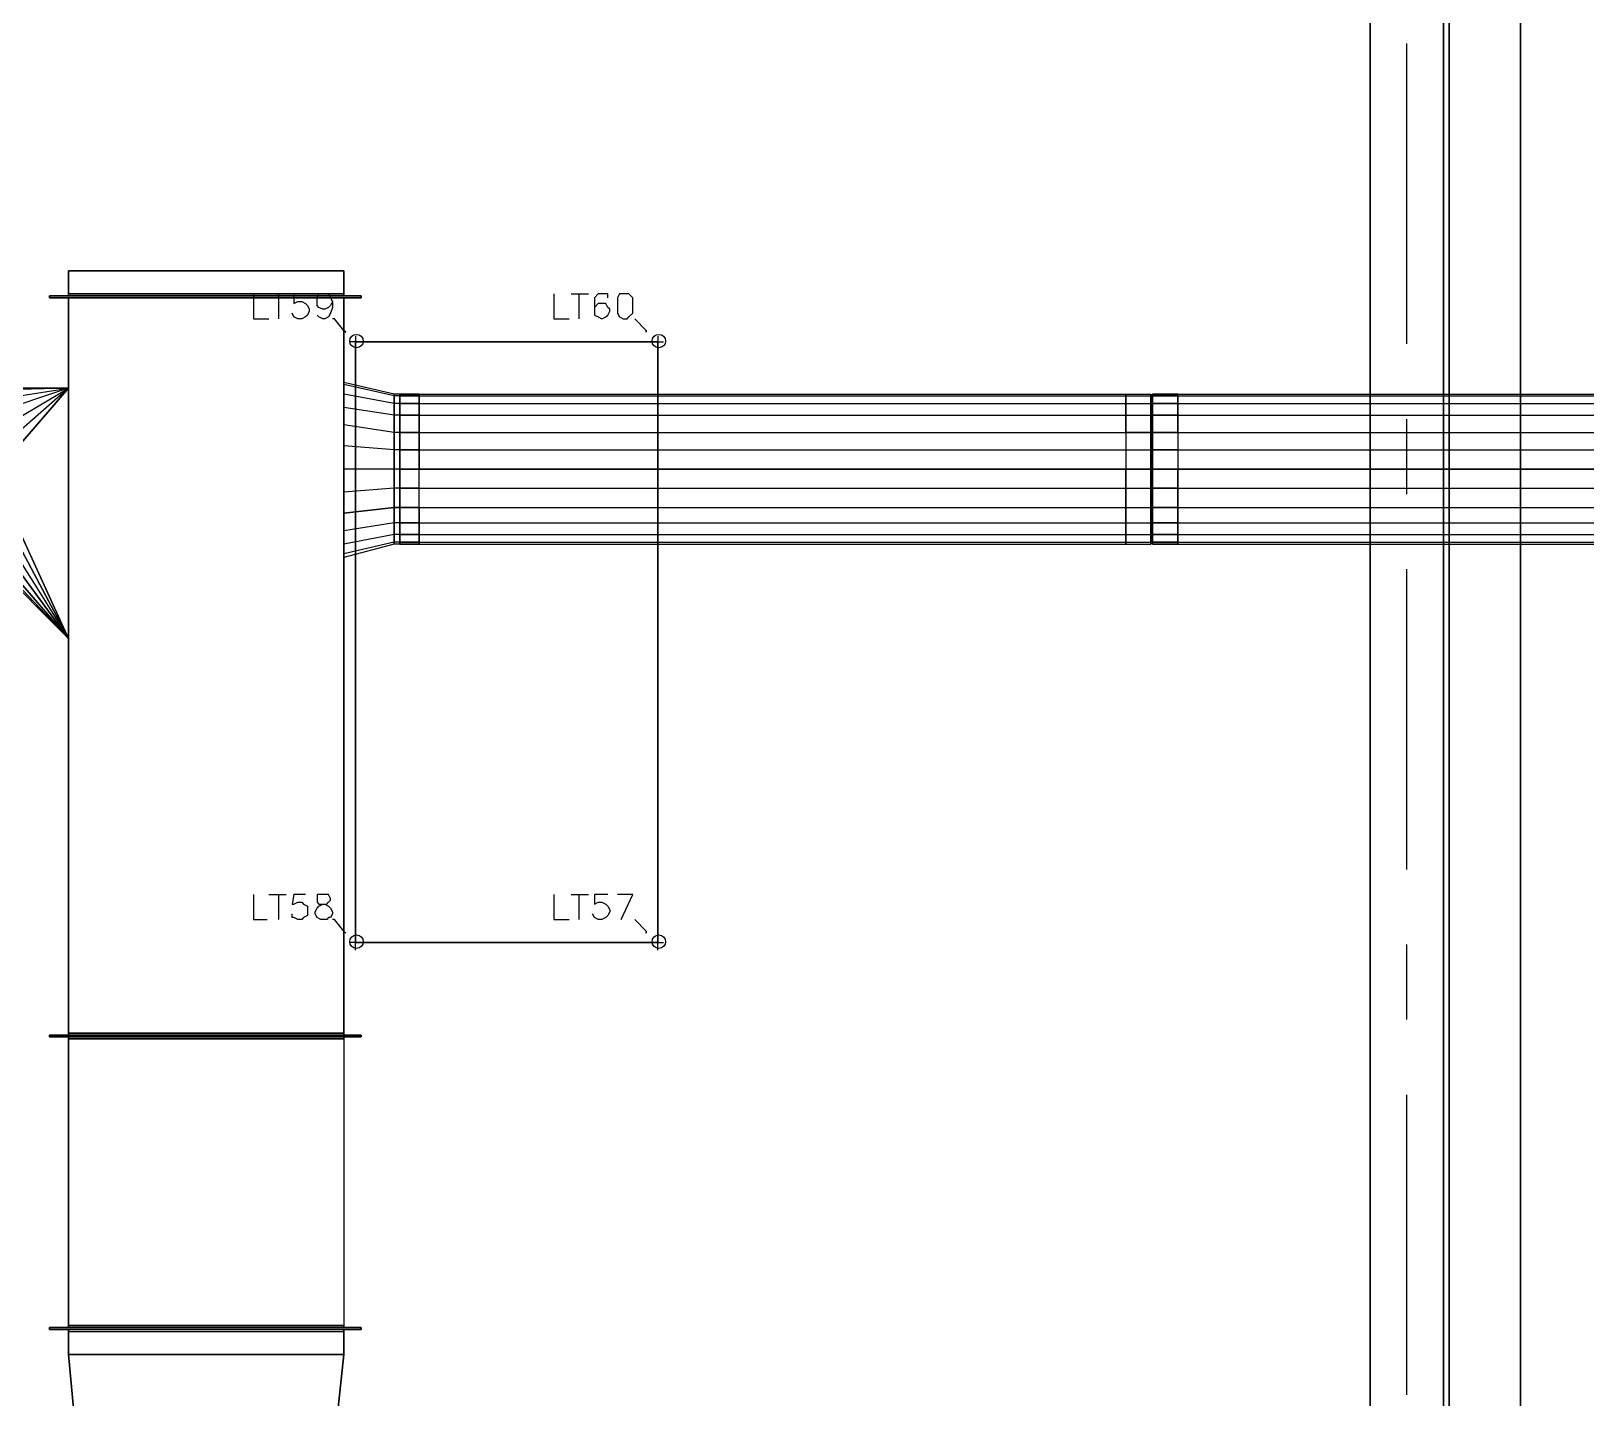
# Model space of a CAD drawing. Header units: metres. Extents: x 114 to 218, y 8 to 180.
# Drawn here: x 154.49 to 166.91, y 126.26 to 137.18 of the extents above; entities that cross this region are included whole.
import ezdxf

# ---------------------------------------------------------------- set-up
doc = ezdxf.new("R2010")
doc.units = ezdxf.units.M
doc.header["$MEASUREMENT"] = 0
for name, color, linetype in [('A_GRID', 7, 'Continuous'), ('E-LIGHT', 7, 'Continuous'), ('E-LIGHT-CLRANCE', 7, 'Continuous'), ('E-TFP-LIGHT', 7, 'Continuous'), ('M-SA2S-Conn', 7, 'Continuous'), ('M-SA2S-Rect', 7, 'Continuous'), ('M-SA2S-Round', 7, 'Continuous'), ('S-3D-BEAM', 7, 'Continuous')]:
    doc.layers.add(name, color=color, linetype=linetype)

msp = doc.modelspace()

# ---------------------------------------------------------------- linework, layer by layer
at = {"layer": 'A_GRID', "color": 1, "true_color": 0xff0000}
for points in [[(165.482, 134.677), (165.482, 137.077)], [(165.482, 133.477), (165.482, 134.077)], [(165.482, 130.478), (165.482, 132.878)], [(165.482, 129.278), (165.482, 129.878)], [(165.482, 126.279), (165.482, 128.678)]]:
    msp.add_lwpolyline(points, dxfattribs=at)
at = {"layer": 'E-LIGHT', "color": 5, "true_color": 0x0000ff}
for points in [[(159.498, 129.894), (157.083, 129.894), (157.083, 134.693), (159.498, 134.693), (157.083, 134.693), (157.083, 129.894), (159.498, 129.894)], [(157.083, 134.693), (157.083, 134.693)], [(157.083, 134.693), (157.083, 134.693)], [(159.498, 134.693), (159.498, 129.894), (159.498, 134.693)], [(159.498, 134.693), (159.498, 134.693)], [(159.498, 134.693), (159.498, 134.693)], [(157.083, 129.894), (157.083, 129.894)], [(157.083, 129.894), (157.083, 129.894)], [(159.498, 129.894), (159.498, 129.894)], [(159.498, 129.894), (159.498, 129.894)]]:
    msp.add_lwpolyline(points, dxfattribs=at)
at = {"layer": 'E-LIGHT-CLRANCE', "color": 150, "true_color": 0x007fff}
for points in [[(159.498, 129.894), (157.083, 129.894), (157.083, 134.693), (159.498, 134.693), (157.083, 134.693), (157.083, 129.894), (159.498, 129.894)], [(157.083, 134.693), (157.083, 134.693)], [(157.083, 134.693), (157.083, 134.693)], [(159.498, 134.693), (159.498, 129.894), (159.498, 134.693)], [(159.498, 134.693), (159.498, 134.693)], [(159.498, 134.693), (159.498, 134.693)], [(157.083, 129.894), (157.083, 129.894)], [(157.083, 129.894), (157.083, 129.894)], [(159.498, 129.894), (159.498, 129.894)], [(159.498, 129.894), (159.498, 129.894)]]:
    msp.add_lwpolyline(points, dxfattribs=at)
at = {"layer": 'E-TFP-LIGHT', "color": 5, "true_color": 0x0000ff}
for points in [[(156.268, 135.077), (156.268, 134.877), (156.391, 134.877)], [(156.406, 135.077), (156.545, 135.077)], [(156.468, 135.077), (156.468, 134.877)], [(156.699, 135.077), (156.591, 135.077), (156.591, 135), (156.622, 135.016), (156.653, 135.016), (156.683, 135), (156.699, 134.985), (156.714, 134.954), (156.714, 134.939), (156.699, 134.908), (156.683, 134.893), (156.653, 134.877), (156.622, 134.877), (156.591, 134.893), (156.576, 134.923)], [(156.899, 135.016), (156.883, 134.985), (156.868, 134.969), (156.837, 134.954), (156.822, 134.954), (156.791, 134.969), (156.776, 134.985), (156.776, 135.016), (156.776, 135.046), (156.791, 135.077), (156.822, 135.077), (156.837, 135.077), (156.868, 135.077), (156.883, 135.046), (156.899, 135.016), (156.899, 134.969), (156.883, 134.923), (156.868, 134.893), (156.837, 134.877), (156.822, 134.877), (156.791, 134.893), (156.776, 134.908)], [(158.668, 135.077), (158.668, 134.877), (158.791, 134.877)], [(158.806, 135.077), (158.944, 135.077)], [(158.868, 135.077), (158.868, 134.877)], [(159.098, 135.046), (159.098, 135.077), (159.068, 135.077), (159.052, 135.077), (159.021, 135.077), (158.991, 135.046), (158.991, 135), (158.991, 134.954), (158.991, 134.908), (159.021, 134.893), (159.052, 134.877), (159.083, 134.893), (159.098, 134.908), (159.114, 134.939), (159.114, 134.954), (159.098, 134.969), (159.083, 135), (159.052, 135), (159.021, 135), (158.991, 134.969), (158.991, 134.954)], [(159.221, 135.077), (159.191, 135.077), (159.175, 135.046), (159.175, 135), (159.175, 134.969), (159.175, 134.923), (159.191, 134.893), (159.221, 134.877), (159.252, 134.877), (159.267, 134.893), (159.298, 134.923), (159.298, 134.969), (159.298, 135), (159.298, 135.046), (159.267, 135.077), (159.252, 135.077), (159.221, 135.077)], [(156.991, 134.785), (156.914, 134.877), (156.899, 134.877)], [(156.991, 134.785), (157.006, 134.77), (157.006, 134.77), (156.991, 134.785), (156.991, 134.785)], [(159.406, 134.785), (159.314, 134.877)], [(159.406, 134.785), (159.406, 134.77), (159.406, 134.77), (159.406, 134.785), (159.406, 134.785)], [(157.083, 134.646), (157.083, 134.693), (157.037, 134.693)], [(157.083, 134.739), (157.083, 134.693), (157.129, 134.693)], [(157.083, 134.693), (157.083, 134.693)], [(157.083, 134.693), (157.083, 134.693)], [(157.129, 134.693), (157.129, 134.693)], [(159.498, 134.646), (159.498, 134.693), (159.437, 134.693)], [(159.498, 134.739), (159.498, 134.693), (159.544, 134.693)], [(159.498, 134.693), (159.498, 134.693)], [(159.498, 134.693), (159.498, 134.693)], [(159.544, 134.693), (159.544, 134.693)], [(156.268, 130.278), (156.268, 130.078), (156.376, 130.078)], [(156.391, 130.278), (156.53, 130.278)], [(156.468, 130.278), (156.468, 130.078)], [(156.683, 130.278), (156.591, 130.278), (156.576, 130.201), (156.591, 130.201), (156.622, 130.217), (156.653, 130.217), (156.668, 130.201), (156.699, 130.186), (156.699, 130.155), (156.699, 130.14), (156.699, 130.109), (156.668, 130.093), (156.653, 130.078), (156.622, 130.078), (156.591, 130.093), (156.576, 130.093), (156.576, 130.124)], [(156.806, 130.278), (156.776, 130.278), (156.776, 130.247), (156.776, 130.232), (156.776, 130.217), (156.791, 130.201), (156.837, 130.201), (156.868, 130.186), (156.883, 130.17), (156.899, 130.14), (156.899, 130.124), (156.883, 130.093), (156.868, 130.093), (156.853, 130.078), (156.806, 130.078), (156.776, 130.093), (156.76, 130.124), (156.76, 130.14), (156.776, 130.17), (156.791, 130.186), (156.822, 130.201), (156.853, 130.201), (156.868, 130.217), (156.883, 130.232), (156.883, 130.247), (156.868, 130.278), (156.853, 130.278), (156.806, 130.278)], [(158.668, 130.278), (158.668, 130.078), (158.791, 130.078)], [(158.806, 130.278), (158.944, 130.278)], [(158.868, 130.278), (158.868, 130.078)], [(159.098, 130.278), (158.991, 130.278), (158.991, 130.201), (159.021, 130.217), (159.052, 130.217), (159.083, 130.201), (159.098, 130.186), (159.114, 130.155), (159.114, 130.14), (159.098, 130.109), (159.083, 130.093), (159.052, 130.078), (159.021, 130.078), (158.991, 130.093), (158.975, 130.124)], [(159.206, 130.078), (159.298, 130.278), (159.175, 130.278)], [(156.991, 129.986), (156.914, 130.078), (156.899, 130.078)], [(159.406, 129.986), (159.314, 130.078)], [(156.991, 129.986), (157.006, 129.97), (157.006, 129.97), (156.991, 129.986), (156.991, 129.986)], [(157.083, 129.94), (157.083, 129.894), (157.129, 129.894)], [(159.406, 129.986), (159.406, 129.97), (159.406, 129.97), (159.406, 129.986), (159.406, 129.986)], [(159.498, 129.94), (159.498, 129.894), (159.544, 129.894)], [(157.083, 129.832), (157.083, 129.894), (157.037, 129.894)], [(157.083, 129.894), (157.083, 129.894)], [(157.083, 129.894), (157.083, 129.894)], [(157.129, 129.894), (157.129, 129.894)], [(159.498, 129.832), (159.498, 129.894), (159.437, 129.894)], [(159.498, 129.894), (159.498, 129.894)], [(159.498, 129.894), (159.498, 129.894)], [(159.544, 129.894), (159.544, 129.894)]]:
    msp.add_lwpolyline(points, dxfattribs=at)
for centre in [(157.091, 134.7), (159.506, 134.7), (157.091, 129.901), (159.506, 129.901)]:
    msp.add_circle(centre, 0.0538, dxfattribs=at)
at = {"layer": 'M-SA2S-Conn', "color": 5, "true_color": 0x0000ff}
for points in [[(157.129, 135.046), (154.638, 135.046), (154.638, 135.062), (157.129, 135.062)], [(154.638, 135.062), (154.638, 135.062)], [(157.129, 135.062), (154.638, 135.062), (154.638, 135.046), (157.129, 135.046), (157.129, 135.062), (157.129, 135.046)], [(154.638, 135.062), (154.638, 135.062)], [(154.638, 135.062), (154.638, 135.062)], [(154.638, 135.046), (154.638, 135.046)], [(154.638, 135.046), (154.638, 135.046)], [(154.791, 135.077), (156.991, 135.077), (154.791, 135.077)], [(154.791, 135.062), (156.991, 135.062), (156.991, 135.077), (156.991, 135.062), (154.791, 135.062), (154.791, 135.077), (154.791, 135.062)], [(154.791, 135.077), (154.791, 135.077)], [(154.791, 135.077), (154.791, 135.077)], [(154.791, 135.062), (154.791, 135.062)], [(156.991, 135.046), (154.791, 135.046), (156.991, 135.046)], [(154.791, 135.046), (156.991, 135.046), (154.791, 135.046)], [(154.791, 135.046), (154.791, 135.046)], [(154.791, 135.046), (154.791, 135.046)], [(154.791, 135.046), (154.791, 135.046)], [(156.991, 135.077), (156.991, 135.077)], [(156.991, 135.062), (156.991, 135.062)], [(156.991, 135.062), (156.991, 135.062)], [(156.991, 135.046), (156.991, 135.046)], [(156.991, 135.046), (156.991, 135.046)], [(156.991, 135.046), (156.991, 135.046)], [(156.991, 135.046), (156.991, 135.046)], [(157.129, 135.062), (157.129, 135.062)], [(157.129, 135.062), (157.129, 135.062)], [(157.129, 135.046), (157.129, 135.046)], [(157.129, 135.046), (157.129, 135.046)], [(163.236, 134.277), (163.236, 134.262), (163.436, 134.262)], [(163.236, 134.262), (163.236, 134.277), (163.436, 134.277)], [(163.236, 134.277), (163.236, 134.277)], [(163.436, 134.262), (163.436, 134.2), (163.436, 134.108), (163.436, 133.97), (163.436, 133.831), (163.436, 133.677), (163.436, 133.524), (163.436, 133.37), (163.436, 133.247), (163.436, 133.154), (163.436, 133.093), (163.436, 133.078), (163.436, 133.093), (163.436, 133.154), (163.436, 133.247), (163.436, 133.37), (163.436, 133.524), (163.436, 133.677), (163.436, 133.831), (163.436, 133.97), (163.436, 134.108), (163.436, 134.2), (163.436, 134.262), (163.436, 134.277), (163.436, 134.262)], [(163.436, 134.277), (163.436, 134.277)], [(163.651, 134.277), (163.651, 134.262), (163.451, 134.262)], [(163.651, 134.262), (163.651, 134.277), (163.451, 134.277)], [(163.451, 133.831), (163.451, 133.97), (163.451, 134.108), (163.451, 134.2), (163.451, 134.262), (163.451, 134.277), (163.451, 134.262), (163.451, 134.2), (163.451, 134.108), (163.451, 133.97), (163.451, 133.831), (163.451, 133.677), (163.451, 133.524), (163.451, 133.37), (163.451, 133.247), (163.451, 133.154), (163.451, 133.093), (163.451, 133.078), (163.451, 133.093), (163.451, 133.154), (163.451, 133.247), (163.451, 133.37), (163.451, 133.524), (163.451, 133.677), (163.451, 133.831)], [(163.451, 134.277), (163.451, 134.277)], [(163.651, 134.277), (163.651, 134.277)], [(163.236, 134.262), (163.236, 134.2), (163.436, 134.2)], [(163.236, 134.2), (163.236, 134.262), (163.436, 134.262)], [(163.236, 134.262), (163.236, 134.262)], [(163.236, 134.262), (163.236, 134.262)], [(163.236, 134.2), (163.236, 134.108), (163.436, 134.108)], [(163.236, 134.108), (163.236, 134.2), (163.436, 134.2)], [(163.236, 134.2), (163.236, 134.2)], [(163.236, 134.2), (163.236, 134.2)], [(163.436, 134.262), (163.436, 134.247), (163.436, 134.185)], [(163.451, 134.262), (163.436, 134.262), (163.436, 134.247), (163.451, 134.247)], [(163.436, 134.262), (163.436, 134.262)], [(163.436, 134.262), (163.436, 134.262)], [(163.436, 134.262), (163.436, 134.262)], [(163.436, 134.247), (163.451, 134.247)], [(163.436, 134.247), (163.436, 134.185), (163.451, 134.185)], [(163.436, 134.247), (163.436, 134.247)], [(163.436, 134.247), (163.436, 134.247)], [(163.436, 134.2), (163.436, 134.2)], [(163.436, 134.2), (163.436, 134.2)], [(163.436, 134.093), (163.436, 134.185), (163.451, 134.185)], [(163.436, 134.185), (163.436, 134.093), (163.451, 134.093)], [(163.436, 134.185), (163.436, 134.185)], [(163.436, 134.185), (163.436, 134.185)], [(163.651, 134.262), (163.651, 134.2), (163.451, 134.2)], [(163.651, 134.2), (163.651, 134.262), (163.451, 134.262)], [(163.451, 133.108), (163.451, 133.093), (163.451, 133.108), (163.451, 133.17), (163.451, 133.262), (163.451, 133.385), (163.451, 133.524), (163.451, 133.677), (163.451, 133.831), (163.451, 133.97), (163.451, 134.093), (163.451, 134.185), (163.451, 134.247), (163.451, 134.262), (163.451, 134.247), (163.451, 134.185), (163.451, 134.093), (163.451, 133.97), (163.451, 133.831), (163.451, 133.677), (163.451, 133.524), (163.451, 133.385), (163.451, 133.262), (163.451, 133.17), (163.451, 133.108)], [(163.451, 134.262), (163.451, 134.262)], [(163.451, 134.262), (163.451, 134.262)], [(163.451, 134.262), (163.451, 134.262)], [(163.451, 134.247), (163.451, 134.247)], [(163.451, 134.247), (163.451, 134.247)], [(163.651, 134.2), (163.651, 134.108), (163.451, 134.108)], [(163.651, 134.108), (163.651, 134.2), (163.451, 134.2)], [(163.451, 134.2), (163.451, 134.2)], [(163.451, 134.2), (163.451, 134.2)], [(163.451, 134.185), (163.451, 134.185)], [(163.451, 134.185), (163.451, 134.185)], [(163.651, 134.262), (163.651, 134.262)], [(163.651, 134.262), (163.651, 134.262)], [(163.651, 134.2), (163.651, 134.2)], [(163.651, 134.2), (163.651, 134.2)], [(163.236, 134.108), (163.236, 133.97), (163.436, 133.97)], [(163.436, 133.97), (163.236, 133.97), (163.236, 134.108), (163.436, 134.108)], [(163.236, 134.108), (163.236, 134.108)], [(163.236, 134.108), (163.236, 134.108)], [(163.436, 134.108), (163.436, 134.108)], [(163.436, 134.108), (163.436, 134.108)], [(163.436, 133.97), (163.436, 134.093), (163.451, 134.093)], [(163.436, 134.093), (163.436, 133.97), (163.451, 133.97)], [(163.436, 134.093), (163.436, 134.093)], [(163.436, 134.093), (163.436, 134.093)], [(163.651, 134.108), (163.651, 133.97), (163.451, 133.97)], [(163.451, 133.97), (163.651, 133.97), (163.651, 134.108), (163.451, 134.108)], [(163.451, 134.108), (163.451, 134.108)], [(163.451, 134.108), (163.451, 134.108)], [(163.451, 134.093), (163.451, 134.093)], [(163.451, 134.093), (163.451, 134.093)], [(163.651, 134.108), (163.651, 134.108)], [(163.651, 134.108), (163.651, 134.108)], [(163.236, 133.97), (163.236, 133.831), (163.236, 133.677)], [(163.236, 133.97), (163.236, 133.831), (163.436, 133.831)], [(163.236, 133.97), (163.236, 133.97)], [(163.236, 133.97), (163.236, 133.97)], [(163.436, 133.831), (163.436, 133.97), (163.451, 133.97)], [(163.436, 133.97), (163.436, 133.831), (163.451, 133.831)], [(163.436, 133.97), (163.436, 133.97)], [(163.436, 133.97), (163.436, 133.97)], [(163.436, 133.97), (163.436, 133.97)], [(163.436, 133.97), (163.436, 133.97)], [(163.651, 133.97), (163.651, 133.831), (163.451, 133.831)], [(163.451, 133.97), (163.451, 133.97)], [(163.451, 133.97), (163.451, 133.97)], [(163.451, 133.97), (163.451, 133.97)], [(163.451, 133.97), (163.451, 133.97)], [(163.651, 133.97), (163.651, 133.831), (163.651, 133.677)], [(163.651, 133.97), (163.651, 133.97)], [(163.651, 133.97), (163.651, 133.97)], [(163.236, 133.831), (163.436, 133.831)], [(163.236, 133.831), (163.236, 133.677), (163.436, 133.677)], [(163.236, 133.831), (163.236, 133.831)], [(163.236, 133.831), (163.236, 133.831)], [(163.436, 133.677), (163.436, 133.831), (163.451, 133.831)], [(163.436, 133.831), (163.436, 133.677), (163.451, 133.677)], [(163.436, 133.831), (163.436, 133.831)], [(163.436, 133.831), (163.436, 133.831)], [(163.436, 133.831), (163.436, 133.831)], [(163.436, 133.831), (163.436, 133.831)], [(163.651, 133.831), (163.451, 133.831)], [(163.651, 133.831), (163.651, 133.677), (163.451, 133.677)], [(163.451, 133.831), (163.451, 133.831)], [(163.451, 133.831), (163.451, 133.831)], [(163.451, 133.831), (163.451, 133.831)], [(163.451, 133.831), (163.451, 133.831)], [(163.651, 133.831), (163.651, 133.831)], [(163.651, 133.831), (163.651, 133.831)], [(163.236, 133.524), (163.236, 133.677), (163.436, 133.677)], [(163.236, 133.677), (163.236, 133.524), (163.436, 133.524)], [(163.236, 133.677), (163.236, 133.677)], [(163.236, 133.677), (163.236, 133.677)], [(163.436, 133.524), (163.436, 133.677), (163.451, 133.677)], [(163.436, 133.677), (163.436, 133.524), (163.451, 133.524)], [(163.436, 133.677), (163.436, 133.677)], [(163.436, 133.677), (163.436, 133.677)], [(163.436, 133.677), (163.436, 133.677)], [(163.436, 133.677), (163.436, 133.677)], [(163.651, 133.524), (163.651, 133.677), (163.451, 133.677)], [(163.651, 133.677), (163.651, 133.524), (163.451, 133.524)], [(163.451, 133.677), (163.451, 133.677)], [(163.451, 133.677), (163.451, 133.677)], [(163.451, 133.677), (163.451, 133.677)], [(163.451, 133.677), (163.451, 133.677)], [(163.651, 133.677), (163.651, 133.677)], [(163.651, 133.677), (163.651, 133.677)], [(163.236, 133.37), (163.236, 133.524), (163.436, 133.524)], [(163.236, 133.524), (163.236, 133.37), (163.436, 133.37)], [(163.236, 133.524), (163.236, 133.524)], [(163.236, 133.524), (163.236, 133.524)], [(163.436, 133.385), (163.436, 133.524), (163.451, 133.524)], [(163.436, 133.524), (163.436, 133.385), (163.451, 133.385)], [(163.436, 133.524), (163.436, 133.524)], [(163.436, 133.524), (163.436, 133.524)], [(163.436, 133.524), (163.436, 133.524)], [(163.436, 133.524), (163.436, 133.524)], [(163.651, 133.37), (163.651, 133.524), (163.451, 133.524)], [(163.651, 133.524), (163.651, 133.37), (163.451, 133.37)], [(163.451, 133.524), (163.451, 133.524)], [(163.451, 133.524), (163.451, 133.524)], [(163.451, 133.524), (163.451, 133.524)], [(163.451, 133.524), (163.451, 133.524)], [(163.651, 133.524), (163.651, 133.524)], [(163.651, 133.524), (163.651, 133.524)], [(163.236, 133.247), (163.236, 133.37), (163.436, 133.37)], [(163.236, 133.37), (163.236, 133.247), (163.436, 133.247)], [(163.236, 133.37), (163.236, 133.37)], [(163.236, 133.37), (163.236, 133.37)], [(163.436, 133.262), (163.436, 133.385), (163.451, 133.385)], [(163.436, 133.385), (163.436, 133.262), (163.451, 133.262)], [(163.436, 133.385), (163.436, 133.385)], [(163.436, 133.385), (163.436, 133.385)], [(163.436, 133.37), (163.436, 133.37)], [(163.436, 133.37), (163.436, 133.37)], [(163.451, 133.385), (163.451, 133.385)], [(163.451, 133.385), (163.451, 133.385)], [(163.651, 133.247), (163.651, 133.37), (163.451, 133.37)], [(163.651, 133.37), (163.651, 133.247), (163.451, 133.247)], [(163.451, 133.37), (163.451, 133.37)], [(163.451, 133.37), (163.451, 133.37)], [(163.651, 133.37), (163.651, 133.37)], [(163.651, 133.37), (163.651, 133.37)], [(163.236, 133.154), (163.236, 133.247), (163.436, 133.247)], [(163.236, 133.247), (163.236, 133.154), (163.436, 133.154)], [(163.236, 133.247), (163.236, 133.247)], [(163.236, 133.247), (163.236, 133.247)], [(163.236, 133.093), (163.236, 133.154), (163.436, 133.154)], [(163.236, 133.154), (163.236, 133.093), (163.436, 133.093)], [(163.236, 133.154), (163.236, 133.154)], [(163.236, 133.154), (163.236, 133.154)], [(163.436, 133.17), (163.436, 133.262), (163.451, 133.262)], [(163.436, 133.262), (163.436, 133.17), (163.451, 133.17)], [(163.436, 133.262), (163.436, 133.262)], [(163.436, 133.262), (163.436, 133.262)], [(163.436, 133.247), (163.436, 133.247)], [(163.436, 133.247), (163.436, 133.247)], [(163.436, 133.108), (163.436, 133.17), (163.451, 133.17)], [(163.436, 133.17), (163.436, 133.108), (163.451, 133.108)], [(163.436, 133.17), (163.436, 133.17)], [(163.436, 133.17), (163.436, 133.17)], [(163.436, 133.154), (163.436, 133.154)], [(163.436, 133.154), (163.436, 133.154)], [(163.451, 133.262), (163.451, 133.262)], [(163.451, 133.262), (163.451, 133.262)], [(163.651, 133.154), (163.651, 133.247), (163.451, 133.247)], [(163.651, 133.247), (163.651, 133.154), (163.451, 133.154)], [(163.451, 133.247), (163.451, 133.247)], [(163.451, 133.247), (163.451, 133.247)], [(163.451, 133.17), (163.451, 133.17)], [(163.451, 133.17), (163.451, 133.17)], [(163.651, 133.093), (163.651, 133.154), (163.451, 133.154)], [(163.651, 133.154), (163.651, 133.093), (163.451, 133.093)], [(163.451, 133.154), (163.451, 133.154)], [(163.451, 133.154), (163.451, 133.154)], [(163.651, 133.247), (163.651, 133.247)], [(163.651, 133.247), (163.651, 133.247)], [(163.651, 133.154), (163.651, 133.154)], [(163.651, 133.154), (163.651, 133.154)], [(163.236, 133.078), (163.236, 133.093), (163.436, 133.093)], [(163.236, 133.093), (163.236, 133.078), (163.436, 133.078)], [(163.236, 133.093), (163.236, 133.093)], [(163.236, 133.093), (163.236, 133.093)], [(163.236, 133.078), (163.236, 133.078)], [(163.436, 133.093), (163.436, 133.108), (163.451, 133.108)], [(163.436, 133.108), (163.436, 133.093), (163.451, 133.093)], [(163.436, 133.108), (163.436, 133.108)], [(163.436, 133.108), (163.436, 133.108)], [(163.436, 133.093), (163.436, 133.093)], [(163.436, 133.093), (163.436, 133.093)], [(163.436, 133.093), (163.436, 133.093)], [(163.436, 133.078), (163.436, 133.078)], [(163.451, 133.108), (163.451, 133.108)], [(163.451, 133.108), (163.451, 133.108)], [(163.651, 133.078), (163.651, 133.093), (163.451, 133.093)], [(163.651, 133.093), (163.651, 133.078), (163.451, 133.078)], [(163.451, 133.093), (163.451, 133.093)], [(163.451, 133.093), (163.451, 133.093)], [(163.451, 133.093), (163.451, 133.093)], [(163.451, 133.078), (163.451, 133.078)], [(163.651, 133.093), (163.651, 133.093)], [(163.651, 133.093), (163.651, 133.093)], [(163.651, 133.078), (163.651, 133.078)], [(154.638, 129.155), (154.638, 129.14), (154.638, 129.155)], [(154.638, 129.155), (157.129, 129.155), (154.638, 129.155)], [(154.638, 129.155), (154.638, 129.155)], [(154.638, 129.155), (154.638, 129.155)], [(154.638, 129.14), (157.129, 129.14), (154.638, 129.14)], [(154.638, 129.14), (154.638, 129.14)], [(154.638, 129.14), (154.638, 129.14)], [(156.991, 129.155), (156.991, 129.171), (154.791, 129.171), (156.991, 129.171), (156.991, 129.155)], [(154.791, 129.155), (154.791, 129.171), (154.791, 129.155)], [(154.791, 129.171), (154.791, 129.171)], [(154.791, 129.155), (156.991, 129.155), (154.791, 129.155)], [(154.791, 129.155), (154.791, 129.155)], [(154.791, 129.155), (154.791, 129.155)], [(156.991, 129.14), (156.991, 129.124), (154.791, 129.124), (156.991, 129.124), (156.991, 129.14)], [(154.791, 129.14), (154.791, 129.124), (154.791, 129.14)], [(154.791, 129.14), (156.991, 129.14), (154.791, 129.14)], [(154.791, 129.14), (154.791, 129.14)], [(154.791, 129.14), (154.791, 129.14)], [(154.791, 129.124), (154.791, 129.124)], [(156.991, 129.171), (156.991, 129.171)], [(156.991, 129.171), (156.991, 129.171)], [(156.991, 129.155), (156.991, 129.155)], [(156.991, 129.14), (156.991, 129.14)], [(156.991, 129.124), (156.991, 129.124)], [(156.991, 129.124), (156.991, 129.124)], [(157.129, 129.14), (157.129, 129.155), (157.129, 129.14)], [(157.129, 129.155), (157.129, 129.155)], [(157.129, 129.155), (157.129, 129.155)], [(157.129, 129.14), (157.129, 129.14)], [(157.129, 129.14), (157.129, 129.14)], [(157.129, 126.802), (154.638, 126.802), (154.638, 126.817), (157.129, 126.817)], [(154.638, 126.817), (154.638, 126.817)], [(157.129, 126.817), (154.638, 126.817), (154.638, 126.802), (157.129, 126.802), (157.129, 126.817), (157.129, 126.802)], [(154.638, 126.817), (154.638, 126.817)], [(154.638, 126.817), (154.638, 126.817)], [(154.791, 126.833), (156.991, 126.833), (154.791, 126.833)], [(156.991, 126.833), (156.991, 126.817), (154.791, 126.817), (154.791, 126.833), (154.791, 126.817), (156.991, 126.817), (156.991, 126.833)], [(154.791, 126.833), (154.791, 126.833)], [(154.791, 126.833), (154.791, 126.833)], [(154.791, 126.817), (154.791, 126.817)], [(156.991, 126.833), (156.991, 126.833)], [(156.991, 126.817), (156.991, 126.817)], [(156.991, 126.817), (156.991, 126.817)], [(157.129, 126.817), (157.129, 126.817)], [(157.129, 126.817), (157.129, 126.817)], [(154.638, 126.802), (154.638, 126.802)], [(154.638, 126.802), (154.638, 126.802)], [(154.791, 126.802), (154.791, 126.786), (156.991, 126.786), (156.991, 126.802), (154.791, 126.802), (154.791, 126.786), (156.991, 126.786), (156.991, 126.802), (154.791, 126.802), (154.791, 126.802)], [(154.791, 126.802), (154.791, 126.802)], [(154.791, 126.786), (154.791, 126.786)], [(154.791, 126.786), (154.791, 126.786)], [(156.991, 126.802), (156.991, 126.802)], [(156.991, 126.802), (156.991, 126.802)], [(156.991, 126.802), (156.991, 126.802)], [(156.991, 126.786), (156.991, 126.786)], [(156.991, 126.786), (156.991, 126.786)], [(157.129, 126.802), (157.129, 126.802)], [(157.129, 126.802), (157.129, 126.802)]]:
    msp.add_lwpolyline(points, dxfattribs=at)
at = {"layer": 'M-SA2S-Rect', "color": 5, "true_color": 0x0000ff}
for points in [[(156.991, 135.262), (154.791, 135.262), (156.991, 135.262)], [(154.791, 135.062), (154.791, 135.062), (154.791, 135.262), (154.791, 135.062), (156.991, 135.062), (156.991, 135.262), (156.991, 135.062), (156.991, 135.062)], [(154.791, 135.262), (154.791, 135.262)], [(156.991, 135.262), (156.991, 135.262)], [(154.791, 135.062), (154.791, 135.062), (156.991, 135.062)], [(156.991, 135.046), (154.791, 135.046)], [(154.791, 135.046), (156.991, 135.046), (156.991, 129.155), (156.991, 129.155), (156.991, 135.046)], [(154.791, 129.155), (154.791, 135.046), (154.791, 129.155)], [(154.791, 135.046), (154.791, 135.046)], [(156.991, 135.046), (156.991, 135.046)], [(156.991, 135.046), (156.991, 135.046)], [(154.791, 134.523), (154.791, 134.523)], [(154.791, 132.124), (154.791, 134.523), (154.791, 132.124)], [(154.791, 132.124), (154.791, 134.523), (154.791, 132.124)], [(154.791, 134.523), (154.791, 134.523)], [(154.791, 134.523), (154.791, 134.523)], [(154.192, 133.8), (154.192, 133.97), (154.791, 134.323), (154.192, 133.8), (154.192, 133.631)], [(154.192, 134.123), (154.192, 134.231), (154.791, 134.323), (154.192, 134.123), (154.192, 133.97)], [(154.791, 134.323), (154.192, 134.308), (154.192, 134.231)], [(154.192, 134.308), (154.192, 134.231), (154.791, 134.323), (154.192, 134.308), (154.192, 134.323), (154.192, 134.308)], [(154.192, 134.123), (154.192, 133.97), (154.791, 134.323), (154.192, 134.123), (154.192, 134.231)], [(154.791, 134.323), (154.791, 134.323), (154.192, 133.8), (154.192, 133.97)], [(154.192, 133.631), (154.791, 132.324), (154.791, 134.323), (154.192, 133.631), (154.791, 134.323), (154.192, 134.323), (154.791, 134.323)], [(154.791, 134.323), (154.791, 134.323), (154.791, 132.324)], [(154.791, 134.323), (154.791, 134.323)], [(154.791, 134.323), (154.791, 134.323)], [(154.791, 134.323), (154.791, 134.323)], [(154.192, 133.447), (154.192, 133.277), (154.791, 132.324), (154.192, 133.631), (154.192, 133.447), (154.791, 132.324)], [(154.192, 133.139), (154.192, 133.277), (154.791, 132.324), (154.791, 132.324), (154.192, 133.447), (154.192, 133.277)], [(154.192, 133.139), (154.192, 133.016), (154.791, 132.324), (154.192, 133.139), (154.192, 133.277)], [(154.192, 133.016), (154.192, 133.139), (154.791, 132.324), (154.192, 133.016), (154.192, 132.954)], [(154.192, 133.016), (154.192, 132.954), (154.192, 132.924), (154.192, 132.954), (154.791, 132.324), (154.192, 132.954)], [(154.192, 132.924), (154.791, 132.324), (154.192, 132.924)], [(154.791, 132.324), (154.791, 132.324)], [(154.791, 132.124), (154.791, 132.124)], [(154.791, 132.124), (154.791, 132.124)], [(154.791, 132.124), (154.791, 132.124)], [(154.791, 132.124), (154.791, 132.124)], [(154.791, 132.124), (154.791, 132.124)], [(154.791, 129.155), (156.991, 129.155), (154.791, 129.155)], [(154.791, 129.155), (154.791, 129.155)], [(154.791, 129.14), (156.991, 129.14), (154.791, 129.14), (154.791, 126.817)], [(154.791, 126.817), (154.791, 129.14)], [(154.791, 129.14), (154.791, 129.14)], [(154.791, 129.14), (154.791, 129.14)], [(156.991, 129.155), (156.991, 129.155)], [(156.991, 129.14), (156.991, 126.817)], [(156.991, 129.14), (156.991, 126.817)], [(156.991, 129.14), (156.991, 129.14)], [(156.991, 126.817), (154.791, 126.817), (156.991, 126.817)], [(154.791, 126.817), (154.791, 126.817)], [(156.991, 126.817), (156.991, 126.817)], [(154.791, 126.802), (156.991, 126.802), (154.791, 126.802)], [(156.991, 126.602), (156.883, 125.602), (154.884, 125.602), (154.791, 126.602), (154.884, 125.602), (156.883, 125.602), (156.991, 126.602), (154.791, 126.602), (154.791, 126.602), (154.791, 126.802), (154.791, 126.602), (156.991, 126.602), (156.991, 126.802)], [(154.791, 126.802), (154.791, 126.802)], [(156.991, 126.802), (156.991, 126.602)], [(156.991, 126.802), (156.991, 126.802)], [(154.791, 126.602), (154.791, 126.602)], [(154.791, 126.602), (154.791, 126.602)], [(156.991, 126.602), (156.991, 126.602)], [(156.991, 126.602), (156.991, 126.602)]]:
    msp.add_lwpolyline(points, dxfattribs=at)
at = {"layer": 'M-SA2S-Round', "color": 5, "true_color": 0x0000ff}
for points in [[(156.991, 134.57), (156.991, 134.57)], [(156.991, 132.77), (156.991, 134.57), (156.991, 132.77)], [(156.991, 132.77), (156.991, 134.57), (156.991, 132.77)], [(156.991, 134.57), (156.991, 134.57)], [(156.991, 134.57), (156.991, 134.57)], [(157.391, 134.277), (157.391, 134.262), (156.991, 134.354), (156.991, 134.37)], [(157.391, 134.262), (157.391, 134.277), (156.991, 134.37), (156.991, 134.354)], [(156.991, 134.37), (156.991, 134.37)], [(157.391, 134.262), (157.391, 134.2), (156.991, 134.277), (156.991, 134.354)], [(157.391, 134.2), (157.391, 134.262), (156.991, 134.354), (156.991, 134.277)], [(156.991, 134.354), (156.991, 134.354)], [(156.991, 134.354), (156.991, 134.354)], [(157.391, 134.2), (157.391, 134.108), (156.991, 134.17), (156.991, 134.277)], [(157.391, 134.108), (157.391, 134.2), (156.991, 134.277), (156.991, 134.17)], [(156.991, 134.277), (156.991, 134.277)], [(156.991, 134.277), (156.991, 134.277)], [(157.591, 134.277), (157.591, 134.262), (157.391, 134.262)], [(157.591, 134.262), (157.591, 134.277), (157.391, 134.277)], [(157.391, 134.277), (157.391, 134.277)], [(157.437, 133.078), (157.437, 133.093), (157.437, 133.154), (157.437, 133.247), (157.437, 133.37), (157.437, 133.524), (157.437, 133.677), (157.437, 133.831), (157.437, 133.97), (157.437, 134.108), (157.437, 134.2), (157.437, 134.262), (157.437, 134.277), (157.437, 134.262), (157.437, 134.2), (157.437, 134.108), (157.437, 133.97), (157.437, 133.831), (157.437, 133.677), (157.437, 133.524), (157.437, 133.37), (157.437, 133.247), (157.437, 133.154), (157.437, 133.093), (157.437, 133.078)], [(157.437, 134.277), (163.436, 134.277)], [(157.437, 134.277), (157.437, 134.277)], [(157.591, 134.277), (157.591, 134.277)], [(163.436, 134.2), (163.436, 134.262), (163.436, 134.277), (163.436, 134.262), (163.436, 134.2), (163.436, 134.108), (163.436, 133.97), (163.436, 133.831), (163.436, 133.677), (163.436, 133.524), (163.436, 133.37), (163.436, 133.247), (163.436, 133.154), (163.436, 133.093), (163.436, 133.078), (163.436, 133.093), (163.436, 133.154), (163.436, 133.247), (163.436, 133.37), (163.436, 133.524), (163.436, 133.677), (163.436, 133.831), (163.436, 133.97), (163.436, 134.108), (163.436, 134.2)], [(163.436, 134.277), (163.436, 134.277)], [(163.451, 133.078), (163.451, 133.093), (163.451, 133.154), (163.451, 133.247), (163.451, 133.37), (163.451, 133.524), (163.451, 133.677), (163.451, 133.831), (163.451, 133.97), (163.451, 134.108), (163.451, 134.2), (163.451, 134.262), (163.451, 134.277), (163.451, 134.262), (163.451, 134.2), (163.451, 134.108), (163.451, 133.97), (163.451, 133.831), (163.451, 133.677), (163.451, 133.524), (163.451, 133.37), (163.451, 133.247), (163.451, 133.154), (163.451, 133.093), (163.451, 133.078)], [(163.451, 134.277), (169.466, 134.277)], [(163.451, 134.277), (163.451, 134.277)], [(157.391, 134.108), (157.391, 133.97), (156.991, 134.031), (156.991, 134.17)], [(157.391, 133.97), (157.391, 134.108), (156.991, 134.17), (156.991, 134.031)], [(156.991, 134.17), (156.991, 134.17)], [(156.991, 134.17), (156.991, 134.17)], [(157.591, 134.262), (157.591, 134.2), (157.391, 134.2)], [(157.591, 134.2), (157.591, 134.262), (157.391, 134.262)], [(157.391, 134.262), (157.391, 134.262)], [(157.391, 134.262), (157.391, 134.262)], [(157.591, 134.2), (157.591, 134.108), (157.391, 134.108)], [(157.591, 134.108), (157.591, 134.2), (157.391, 134.2)], [(157.391, 134.2), (157.391, 134.2)], [(157.391, 134.2), (157.391, 134.2)], [(157.437, 134.262), (163.436, 134.262)], [(157.437, 134.262), (163.436, 134.262)], [(157.437, 134.262), (157.437, 134.262)], [(157.437, 134.262), (157.437, 134.262)], [(157.437, 134.2), (163.436, 134.2)], [(157.437, 134.2), (163.436, 134.2)], [(157.437, 134.2), (157.437, 134.2)], [(157.437, 134.2), (157.437, 134.2)], [(157.591, 134.262), (157.591, 134.262)], [(157.591, 134.262), (157.591, 134.262)], [(157.591, 134.2), (157.591, 134.2)], [(157.591, 134.2), (157.591, 134.2)], [(163.436, 134.262), (163.436, 134.262)], [(163.436, 134.262), (163.436, 134.262)], [(163.436, 134.2), (163.436, 134.2)], [(163.436, 134.2), (163.436, 134.2)], [(163.451, 134.262), (169.466, 134.262)], [(163.451, 134.262), (169.466, 134.262)], [(163.451, 134.262), (163.451, 134.262)], [(163.451, 134.262), (163.451, 134.262)], [(163.451, 134.2), (169.466, 134.2)], [(163.451, 134.2), (169.466, 134.2)], [(163.451, 134.2), (163.451, 134.2)], [(163.451, 134.2), (163.451, 134.2)], [(157.391, 133.97), (157.391, 133.831), (156.991, 133.862), (156.991, 134.031)], [(157.391, 133.831), (157.391, 133.97), (156.991, 134.031), (156.991, 133.862)], [(156.991, 134.031), (156.991, 134.031)], [(156.991, 134.031), (156.991, 134.031)], [(157.591, 134.108), (157.591, 133.97), (157.391, 133.97)], [(157.591, 133.97), (157.591, 134.108), (157.391, 134.108)], [(157.391, 134.108), (157.391, 134.108)], [(157.391, 134.108), (157.391, 134.108)], [(157.437, 134.108), (163.436, 134.108)], [(157.437, 134.108), (163.436, 134.108)], [(157.437, 134.108), (157.437, 134.108)], [(157.437, 134.108), (157.437, 134.108)], [(157.591, 134.108), (157.591, 134.108)], [(157.591, 134.108), (157.591, 134.108)], [(163.436, 134.108), (163.436, 134.108)], [(163.436, 134.108), (163.436, 134.108)], [(163.451, 134.108), (169.466, 134.108)], [(163.451, 134.108), (169.466, 134.108)], [(163.451, 134.108), (163.451, 134.108)], [(163.451, 134.108), (163.451, 134.108)], [(157.591, 133.97), (157.591, 133.831), (157.391, 133.831)], [(157.591, 133.831), (157.591, 133.97), (157.391, 133.97)], [(157.391, 133.97), (157.391, 133.97)], [(157.391, 133.97), (157.391, 133.97)], [(157.437, 133.97), (163.436, 133.97)], [(157.437, 133.97), (163.436, 133.97)], [(157.437, 133.97), (157.437, 133.97)], [(157.437, 133.97), (157.437, 133.97)], [(157.591, 133.97), (157.591, 133.97)], [(157.591, 133.97), (157.591, 133.97)], [(163.436, 133.97), (163.436, 133.97)], [(163.436, 133.97), (163.436, 133.97)], [(163.451, 133.97), (169.466, 133.97)], [(163.451, 133.97), (169.466, 133.97)], [(163.451, 133.97), (163.451, 133.97)], [(163.451, 133.97), (163.451, 133.97)], [(157.391, 133.831), (157.391, 133.677), (156.991, 133.677), (156.991, 133.862)], [(157.391, 133.677), (157.391, 133.831), (156.991, 133.862), (156.991, 133.677)], [(156.991, 133.862), (156.991, 133.862)], [(156.991, 133.862), (156.991, 133.862)], [(157.591, 133.831), (157.591, 133.677), (157.391, 133.677)], [(157.591, 133.677), (157.591, 133.831), (157.391, 133.831)], [(157.391, 133.831), (157.391, 133.831)], [(157.391, 133.831), (157.391, 133.831)], [(157.437, 133.831), (163.436, 133.831)], [(157.437, 133.831), (163.436, 133.831)], [(157.437, 133.831), (157.437, 133.831)], [(157.437, 133.831), (157.437, 133.831)], [(157.591, 133.831), (157.591, 133.831)], [(157.591, 133.831), (157.591, 133.831)], [(163.436, 133.831), (163.436, 133.831)], [(163.436, 133.831), (163.436, 133.831)], [(163.451, 133.831), (169.466, 133.831)], [(163.451, 133.831), (169.466, 133.831)], [(163.451, 133.831), (163.451, 133.831)], [(163.451, 133.831), (163.451, 133.831)], [(157.391, 133.677), (157.391, 133.524), (156.991, 133.493), (156.991, 133.677)], [(157.391, 133.524), (157.391, 133.677), (156.991, 133.677), (156.991, 133.493)], [(156.991, 133.677), (156.991, 133.677)], [(156.991, 133.677), (156.991, 133.677)], [(157.591, 133.524), (157.591, 133.677), (157.391, 133.677)], [(157.391, 133.677), (157.391, 133.677)], [(157.391, 133.677), (157.391, 133.677)], [(163.436, 133.677), (157.437, 133.677)], [(157.437, 133.677), (163.436, 133.677)], [(157.437, 133.677), (157.437, 133.677)], [(157.437, 133.677), (157.437, 133.677)], [(157.591, 133.37), (157.591, 133.524), (157.591, 133.677)], [(157.591, 133.677), (157.591, 133.677)], [(157.591, 133.677), (157.591, 133.677)], [(163.436, 133.677), (163.436, 133.677)], [(163.436, 133.677), (163.436, 133.677)], [(169.466, 133.677), (163.451, 133.677)], [(163.451, 133.677), (169.466, 133.677)], [(163.451, 133.677), (163.451, 133.677)], [(163.451, 133.677), (163.451, 133.677)], [(157.391, 133.37), (157.391, 133.524), (156.991, 133.493), (156.991, 133.324)], [(157.591, 133.524), (157.391, 133.524)], [(157.591, 133.37), (157.591, 133.524), (157.391, 133.524)], [(157.391, 133.524), (157.391, 133.37)], [(157.391, 133.524), (157.391, 133.524)], [(157.391, 133.524), (157.391, 133.524)], [(157.437, 133.524), (163.436, 133.524)], [(157.437, 133.524), (163.436, 133.524)], [(157.437, 133.524), (157.437, 133.524)], [(157.437, 133.524), (157.437, 133.524)], [(157.591, 133.524), (157.591, 133.524)], [(157.591, 133.524), (157.591, 133.524)], [(163.436, 133.524), (163.436, 133.524)], [(163.436, 133.524), (163.436, 133.524)], [(163.451, 133.524), (169.466, 133.524)], [(163.451, 133.524), (169.466, 133.524)], [(163.451, 133.524), (163.451, 133.524)], [(163.451, 133.524), (163.451, 133.524)], [(156.991, 133.324), (156.991, 133.493)], [(156.991, 133.493), (156.991, 133.493)], [(156.991, 133.493), (156.991, 133.493)], [(157.391, 133.247), (157.391, 133.37), (156.991, 133.324), (156.991, 133.185)], [(156.991, 133.324), (157.391, 133.37), (157.391, 133.247), (156.991, 133.185), (156.991, 133.324)], [(156.991, 133.324), (156.991, 133.324)], [(156.991, 133.324), (156.991, 133.324)], [(157.591, 133.247), (157.591, 133.37), (157.391, 133.37)], [(157.391, 133.37), (157.591, 133.37), (157.591, 133.247), (157.391, 133.247)], [(157.391, 133.37), (157.391, 133.37)], [(157.391, 133.37), (157.391, 133.37)], [(157.437, 133.37), (163.436, 133.37)], [(157.437, 133.37), (163.436, 133.37)], [(157.437, 133.37), (157.437, 133.37)], [(157.437, 133.37), (157.437, 133.37)], [(157.591, 133.37), (157.591, 133.37)], [(157.591, 133.37), (157.591, 133.37)], [(163.436, 133.37), (163.436, 133.37)], [(163.436, 133.37), (163.436, 133.37)], [(163.451, 133.37), (169.466, 133.37)], [(163.451, 133.37), (169.466, 133.37)], [(163.451, 133.37), (163.451, 133.37)], [(163.451, 133.37), (163.451, 133.37)], [(157.391, 133.154), (157.391, 133.247), (156.991, 133.185), (156.991, 133.078)], [(157.391, 133.247), (157.391, 133.154), (156.991, 133.078), (156.991, 133.185)], [(156.991, 133.185), (156.991, 133.185)], [(156.991, 133.185), (156.991, 133.185)], [(157.391, 133.093), (157.391, 133.154), (156.991, 133.078), (156.991, 133.001)], [(157.391, 133.154), (157.391, 133.093), (156.991, 133.001), (156.991, 133.078)], [(157.591, 133.154), (157.591, 133.247), (157.391, 133.247)], [(157.591, 133.247), (157.591, 133.154), (157.391, 133.154)], [(157.391, 133.247), (157.391, 133.247)], [(157.391, 133.247), (157.391, 133.247)], [(157.591, 133.093), (157.591, 133.154), (157.391, 133.154)], [(157.591, 133.154), (157.591, 133.093), (157.391, 133.093)], [(157.391, 133.154), (157.391, 133.154)], [(157.391, 133.154), (157.391, 133.154)], [(157.437, 133.247), (163.436, 133.247)], [(157.437, 133.247), (163.436, 133.247)], [(157.437, 133.247), (157.437, 133.247)], [(157.437, 133.247), (157.437, 133.247)], [(157.437, 133.154), (163.436, 133.154)], [(157.437, 133.154), (163.436, 133.154)], [(157.437, 133.154), (157.437, 133.154)], [(157.437, 133.154), (157.437, 133.154)], [(157.591, 133.247), (157.591, 133.247)], [(157.591, 133.247), (157.591, 133.247)], [(157.591, 133.154), (157.591, 133.154)], [(157.591, 133.154), (157.591, 133.154)], [(163.436, 133.247), (163.436, 133.247)], [(163.436, 133.247), (163.436, 133.247)], [(163.436, 133.154), (163.436, 133.154)], [(163.436, 133.154), (163.436, 133.154)], [(163.451, 133.247), (169.466, 133.247)], [(163.451, 133.247), (169.466, 133.247)], [(163.451, 133.247), (163.451, 133.247)], [(163.451, 133.247), (163.451, 133.247)], [(163.451, 133.154), (169.466, 133.154)], [(163.451, 133.154), (169.466, 133.154)], [(163.451, 133.154), (163.451, 133.154)], [(163.451, 133.154), (163.451, 133.154)], [(157.391, 133.078), (157.391, 133.093), (156.991, 133.001), (156.991, 132.97)], [(157.391, 133.093), (157.391, 133.078), (156.991, 132.97), (156.991, 133.001)], [(156.991, 133.078), (156.991, 133.078)], [(156.991, 133.078), (156.991, 133.078)], [(157.591, 133.078), (157.591, 133.093), (157.391, 133.093)], [(157.591, 133.093), (157.591, 133.078), (157.391, 133.078)], [(157.391, 133.093), (157.391, 133.093)], [(157.391, 133.093), (157.391, 133.093)], [(157.391, 133.078), (157.391, 133.078)], [(157.437, 133.093), (163.436, 133.093)], [(157.437, 133.093), (163.436, 133.093)], [(157.437, 133.093), (157.437, 133.093)], [(157.437, 133.093), (157.437, 133.093)], [(157.437, 133.078), (163.436, 133.078)], [(157.437, 133.078), (157.437, 133.078)], [(157.591, 133.093), (157.591, 133.093)], [(157.591, 133.093), (157.591, 133.093)], [(157.591, 133.078), (157.591, 133.078)], [(163.436, 133.093), (163.436, 133.093)], [(163.436, 133.093), (163.436, 133.093)], [(163.436, 133.078), (163.436, 133.078)], [(163.451, 133.093), (169.466, 133.093)], [(163.451, 133.093), (169.466, 133.093)], [(163.451, 133.093), (163.451, 133.093)], [(163.451, 133.093), (163.451, 133.093)], [(163.451, 133.078), (169.466, 133.078)], [(163.451, 133.078), (163.451, 133.078)], [(156.991, 133.001), (156.991, 133.001)], [(156.991, 133.001), (156.991, 133.001)], [(156.991, 132.97), (156.991, 132.97)], [(156.991, 132.77), (156.991, 132.77)], [(156.991, 132.77), (156.991, 132.77)], [(156.991, 132.77), (156.991, 132.77)]]:
    msp.add_lwpolyline(points, dxfattribs=at)
at = {"layer": 'S-3D-BEAM', "color": 4, "true_color": 0x00ffff}
for points in [[(165.189, 162.011), (166.389, 162.011), (166.389, 162.011), (166.389, 109.467), (165.189, 109.467), (165.189, 162.011)], [(165.189, 109.467), (165.189, 162.011), (165.189, 109.467)], [(165.774, 162.011), (165.189, 162.011), (165.189, 162.011), (165.189, 109.467), (165.774, 109.467), (165.774, 162.011)], [(165.189, 162.011), (165.774, 162.011), (165.774, 162.011), (165.774, 109.467), (165.189, 109.467), (165.189, 162.011)], [(165.189, 109.467), (165.189, 162.011), (165.189, 109.467)], [(166.389, 162.011), (165.189, 162.011), (165.189, 162.011), (165.189, 109.467), (166.389, 109.467), (166.389, 162.011)], [(165.82, 162.011), (166.389, 162.011), (165.82, 162.011), (165.82, 162.011), (165.82, 109.467), (166.389, 109.467), (166.389, 162.011), (166.389, 162.011), (165.189, 162.011), (165.774, 162.011)], [(165.774, 109.467), (165.774, 162.011), (165.774, 109.467)], [(165.82, 162.011), (166.389, 162.011), (166.389, 162.011), (166.389, 109.467), (165.82, 109.467), (165.82, 162.011)], [(165.82, 109.467), (165.82, 162.011), (165.82, 109.467)], [(166.389, 109.467), (166.389, 162.011), (166.389, 109.467)], [(166.389, 109.467), (166.389, 162.011), (166.389, 109.467)]]:
    msp.add_lwpolyline(points, dxfattribs=at)

doc.saveas('drawing.dxf')
